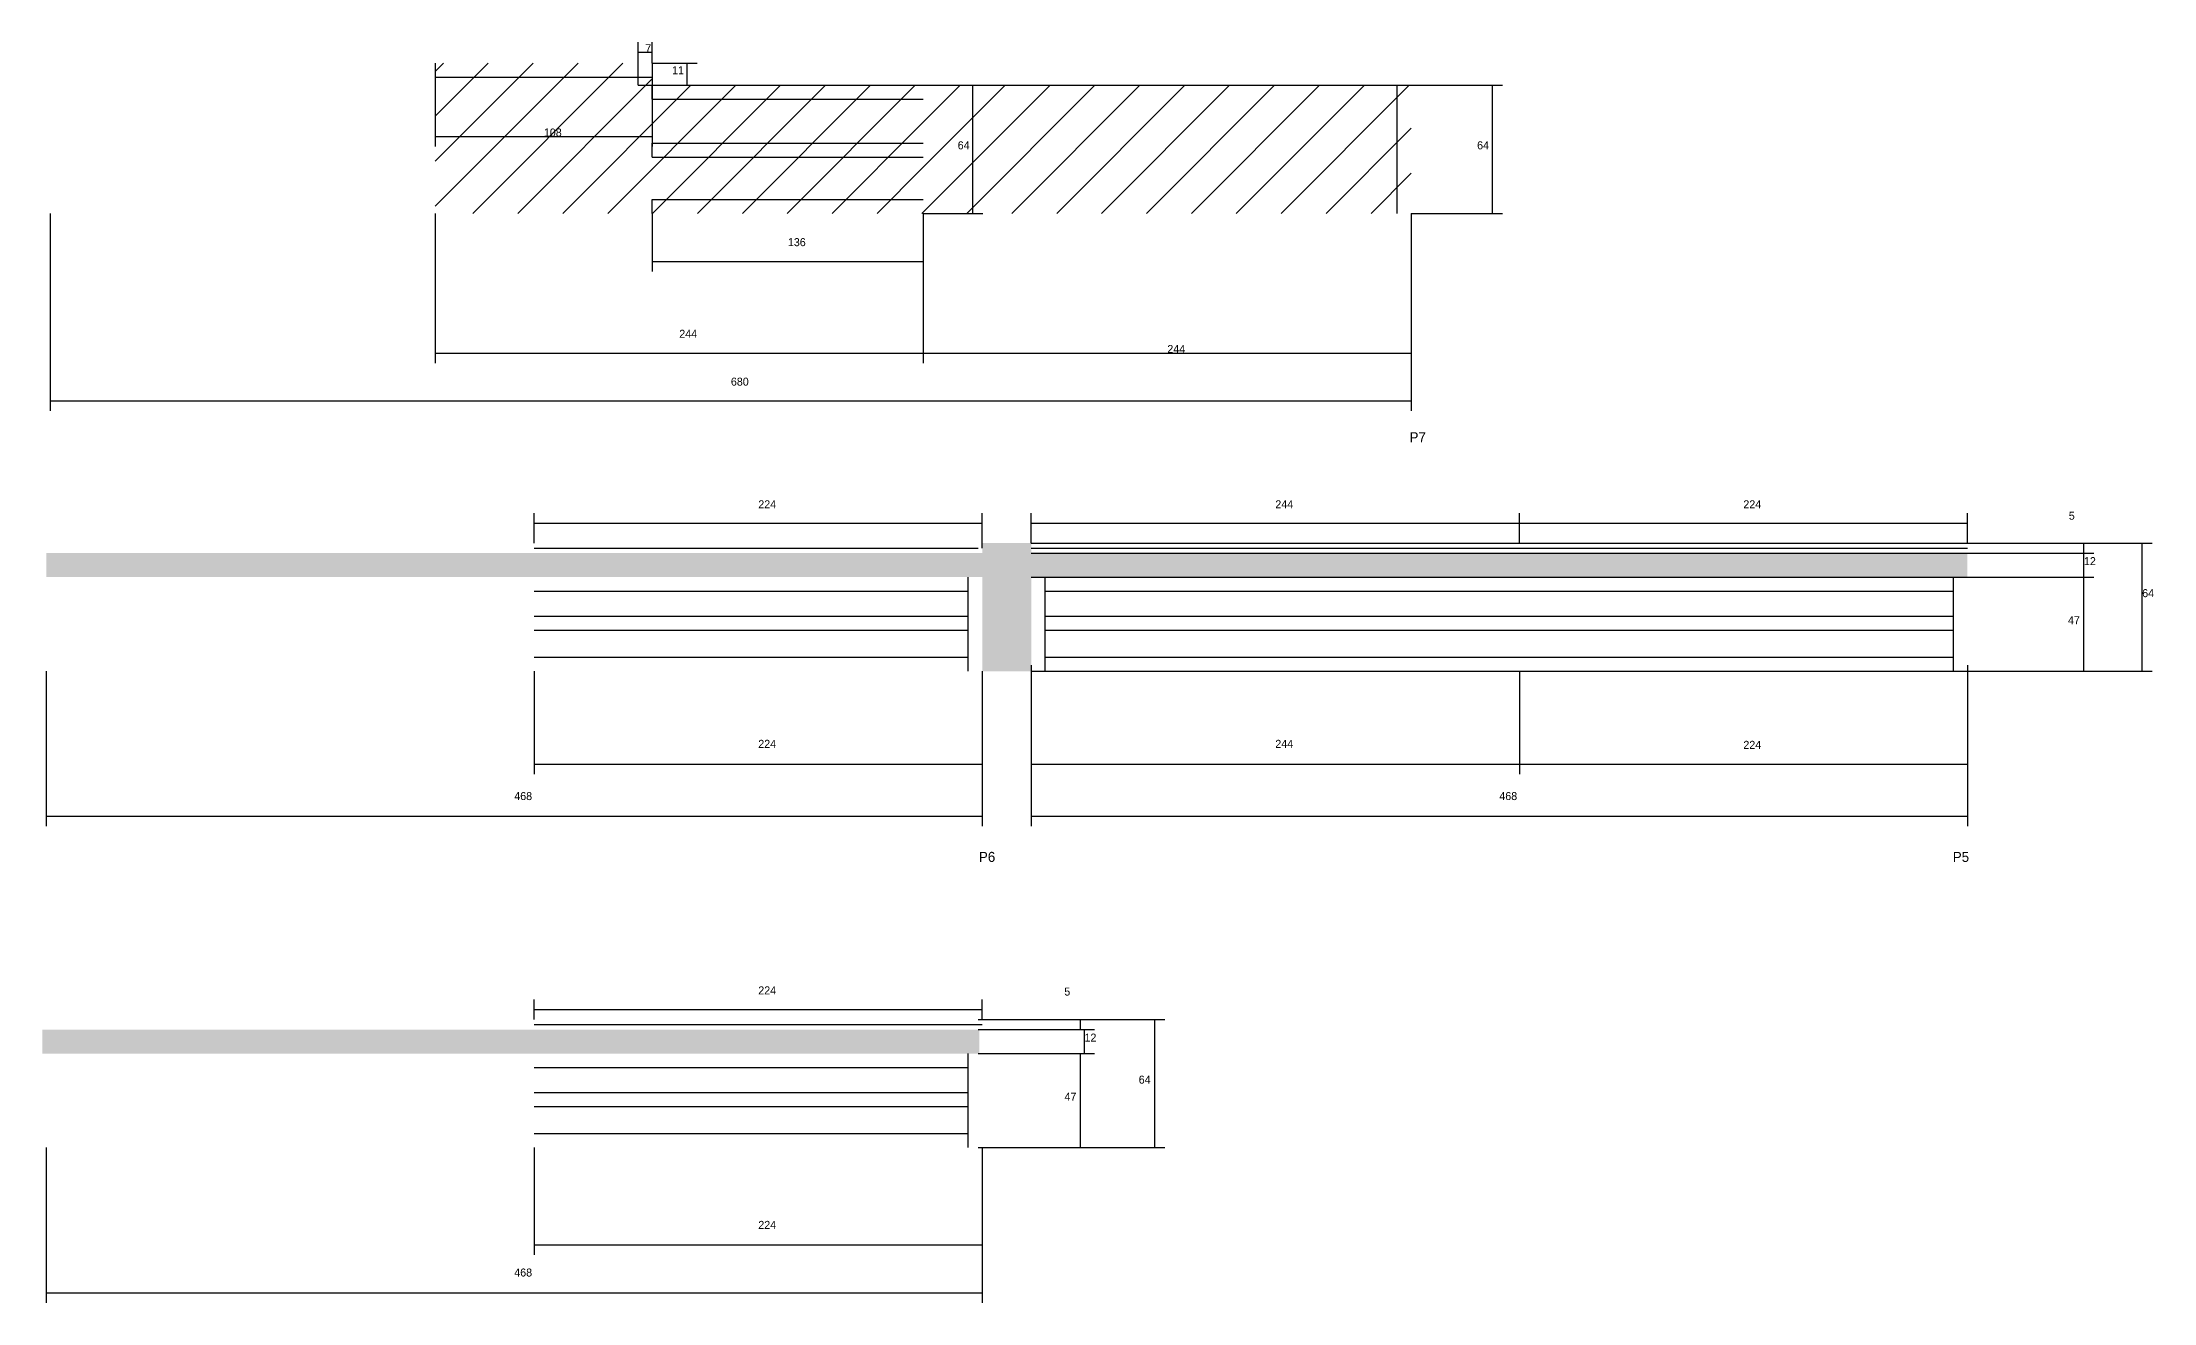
# Model space of a CAD drawing. Header units: metres. Extents: x -7045 to -4391, y 13138 to 14427.
# Drawn here: x -7045 to -5989, y 13797 to 14427 of the extents above; entities that cross this region are included whole.
import ezdxf

# ---------------------------------------------------------------- set-up
doc = ezdxf.new("R2010")
doc.units = ezdxf.units.M
for name, color, linetype in [('COTA', 241, 'Continuous'), ('Hachura', 253, 'Continuous'), ('NOMENCLATURA', 7, 'Continuous'), ('Painéis', 200, 'Continuous'), ('SARR_2.2x7', 40, 'Continuous'), ('SARR_EDITAR', 141, 'Continuous')]:
    doc.layers.add(name, color=color, linetype=linetype)

msp = doc.modelspace()

# ---------------------------------------------------------------- hatches: boundary and pattern name
at = {"layer": 'COTA'}
h = msp.add_hatch(dxfattribs=at)
h.set_pattern_fill('AR-CONC', scale=0.03)
h.paths.add_polyline_path([(-6574.7, 14112.8), (-6550.2, 14112.8), (-6550.2, 14159.8), (-6082.2, 14159.8), (-6082.2, 14171.8), (-6550.2, 14171.8), (-6550.2, 14176.8), (-6574.7, 14176.8), (-6574.7, 14171.8), (-7042.7, 14171.8), (-7042.7, 14159.8), (-6574.7, 14159.8)])
h = msp.add_hatch(dxfattribs=at)
h.set_pattern_fill('AR-CONC', scale=0.03)
h.paths.add_polyline_path([(-6576.2, 13921.7), (-6576.2, 13933.7), (-7044.7, 13933.7), (-7044.7, 13921.7)])
at = {"layer": 'Hachura'}
h = msp.add_hatch(dxfattribs=at)
h.set_pattern_fill('ANSI31', scale=5)
h.paths.add_polyline_path([(-6604.2, 14405.6), (-6739.7, 14405.6), (-6739.7, 14416.6), (-6848.2, 14416.6), (-6848.2, 14341.6), (-6604.2, 14341.6)])
h = msp.add_hatch(dxfattribs=at)
h.set_pattern_fill('ANSI31', scale=5)
h.paths.add_polyline_path([(-6360.2, 14405.6), (-6604.2, 14405.6), (-6604.2, 14341.6), (-6360.2, 14341.6)])

# ---------------------------------------------------------------- linework, layer by layer
at = {"layer": 'COTA'}
for p, q in [((-6746.7, 14416.6), (-6746.7, 14427.1)), ((-6746.7, 14422.1), (-6739.7, 14422.1)), ((-6739.7, 14416.6), (-6739.7, 14427.1)), ((-6848.2, 14416.6), (-6848.2, 14375)), ((-6739.7, 14416.6), (-6717.2, 14416.6)), ((-6739.7, 14416.6), (-6739.7, 14375)), ((-6722.2, 14405.6), (-6722.2, 14416.6)), ((-6739.7, 14405.6), (-6717.2, 14405.6)), ((-6604.2, 14405.6), (-6574.4, 14405.6)), ((-6579.4, 14341.6), (-6579.4, 14405.6)), ((-6360.2, 14405.6), (-6314.7, 14405.6)), ((-6319.7, 14341.6), (-6319.7, 14405.6)), ((-6848.2, 14380), (-6739.7, 14380)), ((-7040.7, 14341.6), (-7040.7, 14242.9)), ((-6848.2, 14341.6), (-6848.2, 14266.8)), ((-6739.7, 14341.6), (-6739.7, 14312.5)), ((-6604.2, 14341.6), (-6604.2, 14266.8)), ((-6604.2, 14341.6), (-6604.2, 14266.8)), ((-6604.2, 14341.6), (-6574.4, 14341.6)), ((-6604.2, 14341.6), (-6604.2, 14312.5)), ((-6360.2, 14341.6), (-6360.2, 14266.8)), ((-6360.2, 14341.6), (-6360.2, 14242.9)), ((-6360.2, 14341.6), (-6314.7, 14341.6)), ((-6739.7, 14317.5), (-6604.2, 14317.5)), ((-6848.2, 14271.8), (-6604.2, 14271.8)), ((-6604.2, 14271.8), (-6360.2, 14271.8)), ((-7040.7, 14247.9), (-6360.2, 14247.9)), ((-6798.7, 14176.8), (-6798.7, 14191.7)), ((-6574.7, 14174.3), (-6574.7, 14191.7)), ((-6550.2, 14176.8), (-6550.2, 14191.7)), ((-6306.2, 14176.8), (-6306.2, 14191.7)), ((-6306.2, 14176.8), (-6306.2, 14191.7)), ((-6082.2, 14176.8), (-6082.2, 14191.7)), ((-6798.7, 14186.7), (-6574.7, 14186.7)), ((-6550.2, 14186.7), (-6306.2, 14186.7)), ((-6306.2, 14186.7), (-6082.2, 14186.7)), ((-6082.2, 14176.8), (-5989.8, 14176.8)), ((-6082.2, 14176.8), (-6018.9, 14176.8)), ((-6082.2, 14171.8), (-6018.9, 14171.8)), ((-6082.2, 14171.8), (-6018.9, 14171.8)), ((-6023.9, 14171.8), (-6023.9, 14176.8)), ((-6023.9, 14159.8), (-6023.9, 14171.8)), ((-5994.8, 14112.8), (-5994.8, 14176.8)), ((-6082.2, 14159.8), (-6018.9, 14159.8)), ((-6082.2, 14159.8), (-6018.9, 14159.8)), ((-6023.9, 14112.8), (-6023.9, 14159.8)), ((-6550.2, 14115.8), (-6550.2, 14035.3)), ((-6082.2, 14115.8), (-6082.2, 14035.3)), ((-7042.7, 14112.8), (-7042.7, 14035.3)), ((-6798.7, 14112.8), (-6798.7, 14061.4)), ((-6574.7, 14112.8), (-6574.7, 14061.4)), ((-6574.7, 14112.8), (-6574.7, 14035.3)), ((-6550.2, 14112.8), (-6550.2, 14061.4)), ((-6306.2, 14112.8), (-6306.2, 14061.4)), ((-6306.2, 14112.8), (-6306.2, 14061.4)), ((-6082.2, 14112.8), (-6018.9, 14112.8)), ((-6082.2, 14112.8), (-5989.8, 14112.8)), ((-6082.2, 14112.8), (-6082.2, 14061.4)), ((-6798.7, 14066.4), (-6574.7, 14066.4)), ((-6550.2, 14066.4), (-6306.2, 14066.4)), ((-6306.2, 14066.4), (-6082.2, 14066.4)), ((-7042.7, 14040.3), (-6574.7, 14040.3)), ((-6550.2, 14040.3), (-6082.2, 14040.3)), ((-6798.7, 13938.7), (-6798.7, 13948.7)), ((-6574.7, 13938.7), (-6574.7, 13948.7)), ((-6798.7, 13943.7), (-6574.7, 13943.7)), ((-6576.7, 13938.7), (-6520.6, 13938.7)), ((-6576.7, 13938.7), (-6483.4, 13938.7)), ((-6525.6, 13933.7), (-6525.6, 13938.7)), ((-6488.4, 13874.7), (-6488.4, 13938.7)), ((-6576.7, 13933.7), (-6520.6, 13933.7)), ((-6574.7, 13933.7), (-6518.6, 13933.7)), ((-6523.6, 13921.7), (-6523.6, 13933.7)), ((-6576.7, 13921.7), (-6520.6, 13921.7)), ((-6576.7, 13921.7), (-6518.6, 13921.7)), ((-6525.6, 13874.7), (-6525.6, 13921.7)), ((-7042.7, 13874.7), (-7042.7, 13797.2)), ((-6798.7, 13874.7), (-6798.7, 13821.1)), ((-6576.7, 13874.7), (-6520.6, 13874.7)), ((-6576.7, 13874.7), (-6483.4, 13874.7)), ((-6574.7, 13874.7), (-6574.7, 13821.1)), ((-6574.7, 13874.7), (-6574.7, 13797.2)), ((-6798.7, 13826.1), (-6574.7, 13826.1)), ((-7042.7, 13802.2), (-6574.7, 13802.2))]:
    msp.add_line(p, q, dxfattribs=at)
at = {"layer": 'Painéis'}
for p, q in [((-6739.7, 14405.6), (-6360.2, 14405.6)), ((-6550.2, 14176.8), (-6082.2, 14176.8)), ((-6550.2, 14171.8), (-6082.2, 14171.8)), ((-6550.2, 14159.8), (-6082.2, 14159.8)), ((-6550.2, 14112.8), (-6082.2, 14112.8))]:
    msp.add_line(p, q, dxfattribs=at)
at = {"layer": 'SARR_2.2x7'}
for p, q in [((-6746.7, 14405.6), (-6746.7, 14416.6)), ((-6848.2, 14409.6), (-6739.7, 14409.6)), ((-6746.7, 14405.6), (-6739.7, 14405.6)), ((-6739.7, 14398.6), (-6739.7, 14405.6)), ((-6367.2, 14341.6), (-6367.2, 14405.6)), ((-6739.7, 14398.6), (-6604.2, 14398.6)), ((-6739.7, 14369.6), (-6739.7, 14376.6)), ((-6739.7, 14376.6), (-6604.2, 14376.6)), ((-6739.7, 14369.6), (-6604.2, 14369.6)), ((-6739.7, 14341.6), (-6739.7, 14348.6)), ((-6739.7, 14348.6), (-6604.2, 14348.6)), ((-6581.7, 14112.8), (-6581.7, 14159.8)), ((-6543.2, 14112.8), (-6543.2, 14159.8)), ((-6089.2, 14112.8), (-6089.2, 14159.8)), ((-6798.7, 14152.8), (-6581.7, 14152.8)), ((-6543.2, 14152.8), (-6306.2, 14152.8)), ((-6306.2, 14152.8), (-6089.2, 14152.8)), ((-6798.7, 14140.3), (-6581.7, 14140.3)), ((-6543.2, 14140.3), (-6306.2, 14140.3)), ((-6306.2, 14140.3), (-6089.2, 14140.3)), ((-6798.7, 14133.3), (-6581.7, 14133.3)), ((-6543.2, 14133.3), (-6306.2, 14133.3)), ((-6306.2, 14133.3), (-6089.2, 14133.3)), ((-6798.7, 14119.8), (-6581.7, 14119.8)), ((-6543.2, 14119.8), (-6306.2, 14119.8)), ((-6306.2, 14119.8), (-6089.2, 14119.8)), ((-6798.7, 13914.7), (-6581.7, 13914.7)), ((-6581.7, 13874.7), (-6581.7, 13921.7)), ((-6798.7, 13902.2), (-6581.7, 13902.2)), ((-6798.7, 13895.2), (-6581.7, 13895.2)), ((-6798.7, 13881.7), (-6581.7, 13881.7))]:
    msp.add_line(p, q, dxfattribs=at)
at = {"layer": 'SARR_EDITAR'}
for p, q in [((-6798.7, 14174.3), (-6576.7, 14174.3)), ((-6550.2, 14174.3), (-6306.2, 14174.3)), ((-6306.2, 14174.3), (-6082.2, 14174.3)), ((-6798.7, 13936.2), (-6574.7, 13936.2))]:
    msp.add_line(p, q, dxfattribs=at)

# ---------------------------------------------------------------- texts
at = {"layer": 'COTA'}
for s, p in [('7', (-6743.2, 14422.1)), ('11', (-6729.8, 14411.1)), ('108', (-6793.9, 14380)), ('64', (-6587, 14373.6)), ('64', (-6327.3, 14373.6)), ('136', (-6671.9, 14325.2)), ('244', (-6726.2, 14279.4)), ('244', (-6482.2, 14271.8)), ('680', (-6700.4, 14255.5)), ('224', (-6686.7, 14194.2)), ('244', (-6428.2, 14194.2)), ('224', (-6194.2, 14194.2)), ('5', (-6031.5, 14188.5)), ('12', (-6023.9, 14165.8)), ('64', (-5994.8, 14149.8)), ('47', (-6031.9, 14136.3)), ('224', (-6686.7, 14074.5)), ('244', (-6428.2, 14074.5)), ('224', (-6194.2, 14074)), ('468', (-6808.7, 14048.4)), ('468', (-6316.2, 14048.4)), ('224', (-6686.7, 13951.3)), ('5', (-6533.7, 13950.7)), ('12', (-6523.6, 13927.7)), ('64', (-6496.5, 13906.7)), ('47', (-6533.6, 13898.2)), ('224', (-6686.7, 13834.1)), ('468', (-6808.7, 13810.3))]:
    msp.add_text(s, height=4, dxfattribs=at).set_placement(p)
at = {"layer": 'NOMENCLATURA'}
for s, p in [('P7', (-6361.1, 14227.2)), ('P6', (-6576.4, 14017.5)), ('P5', (-6089.5, 14017.5))]:
    msp.add_text(s, height=5, dxfattribs=at).set_placement(p)

doc.saveas('drawing.dxf')
